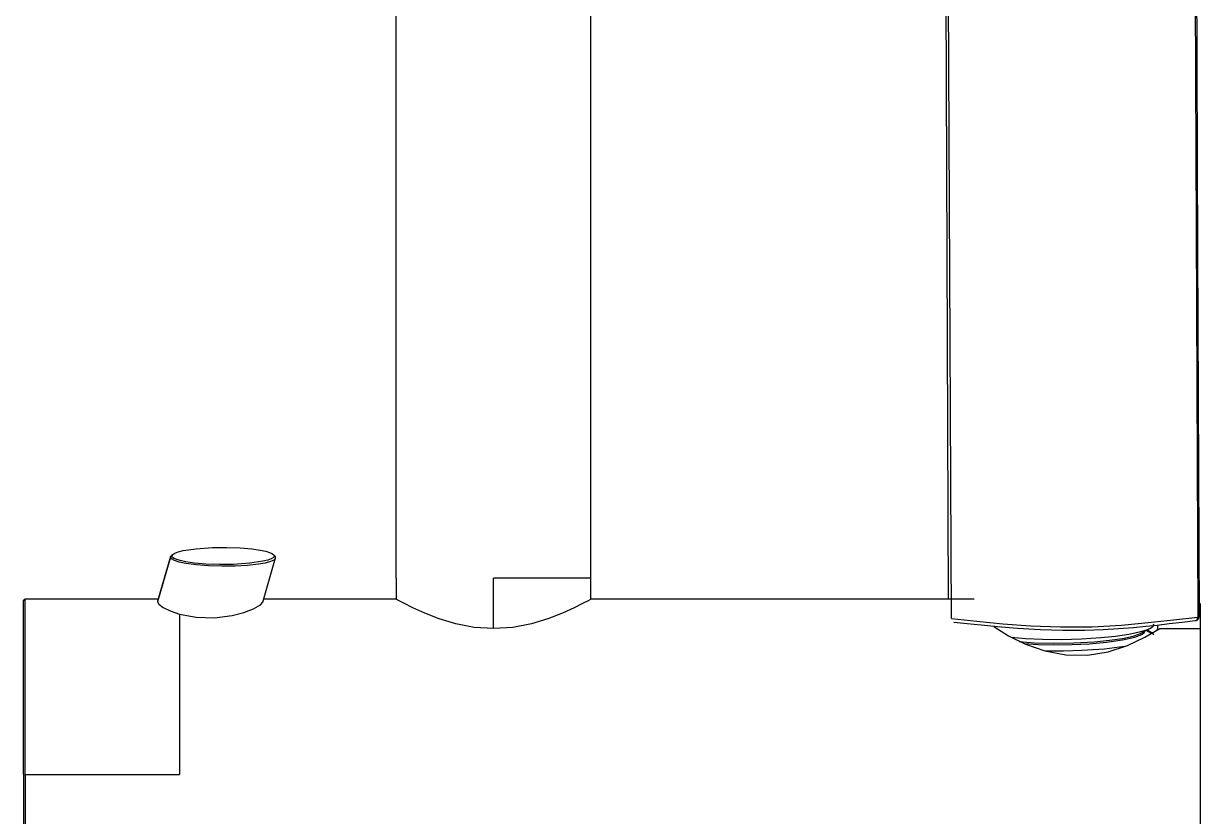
# Model space of a CAD drawing. Extents: x 5051 to 8526, y -300 to 2247.
# Drawn here: x 5931.2 to 6082.2, y 1051.5 to 1153.2 of the extents above; entities that cross this region are included whole.
import ezdxf

# ---------------------------------------------------------------- set-up
doc = ezdxf.new("R2010")
doc.units = 0
doc.header["$LTSCALE"] = 4
doc.header["$MEASUREMENT"] = 0
doc.layers.add('1', color=7, linetype='CONTINUOUS', true_color=0xffffff)

msp = doc.modelspace()

# ---------------------------------------------------------------- linework, layer by layer
at = {"layer": '1', "color": 7, "linetype": 'Continuous'}
for p, q in [((5979.04, 1082.05), (5979.04, 1217.39)), ((6004.04, 1082.05), (6004.04, 1217.39)), ((6049.92, 1079.39), (6049.46, 1185.68)), ((6050.27, 1076.88), (6049.81, 1183.48)), ((6081.43, 1183.67), (6081.89, 1077.07)), ((5950.09, 1084.77), (5948.43, 1079.04)), ((5950.1, 1084.83), (5948.44, 1079.1)), ((5961.94, 1078.98), (5963.59, 1084.66)), ((5979.04, 1082.05), (5979.04, 1079.39)), ((6004.04, 1082.05), (5991.54, 1082.05)), ((5991.54, 1075.59), (5991.54, 1082.05)), ((6004.04, 1079.39), (6004.04, 1082.05)), ((5931.25, 1056.89), (5931.25, 1079.19)), ((5931.45, 1056.89), (5931.45, 1079.39)), ((5948.52, 1079.39), (5931.45, 1079.39)), ((5979.04, 1079.39), (5962.06, 1079.39)), ((6053.21, 1079.39), (6004.04, 1079.39)), ((6082.23, 1078.76), (6082.06, 1078.76)), ((6082.23, 1075.63), (6082.23, 1078.76)), ((5951.25, 1077.46), (5951.25, 1056.89)), ((6055.76, 1075.97), (6055.76, 1075.87)), ((6077, 1075.63), (6082.23, 1075.63)), ((6082.23, 1035.01), (6082.23, 1075.63)), ((5931.25, 1056.89), (5931.25, 1034.59)), ((5931.25, 1056.89), (5931.45, 1056.89)), ((5931.45, 1056.89), (5951.25, 1056.89)), ((5931.45, 1056.89), (5931.45, 1034.39))]:
    msp.add_line(p, q, dxfattribs=at)
for points in [[(6081.62, 1183.69, 0), (6081.87, 1124.01, 0), (6082.07, 1077.12, 0)], [(5950.29, 1084.91, 0), (5950.38, 1085.1, 0), (5950.65, 1085.27, 0), (5951.1, 1085.44, 0), (5951.72, 1085.6, 0), (5953.39, 1085.84, 0), (5955.48, 1085.99, 0), (5957.28, 1086.01, 0), (5959.04, 1085.95, 0), (5960.52, 1085.82, 0), (5961.6, 1085.67, 0), (5962.35, 1085.51, 0), (5962.78, 1085.38, 0), (5963.08, 1085.25, 0), (5963.3, 1085.09, 0), (5963.39, 1084.91, 0)], [(5950.29, 1084.91, 0), (5950.28, 1084.91, 0), (5950.28, 1084.91, 0), (5950.27, 1084.91, 0), (5950.27, 1084.91, 0), (5950.26, 1084.91, 0), (5950.26, 1084.91, 0), (5950.25, 1084.91, 0), (5950.25, 1084.91, 0), (5950.24, 1084.91, 0), (5950.24, 1084.91, 0), (5950.23, 1084.91, 0), (5950.23, 1084.91, 0), (5950.22, 1084.9, 0), (5950.22, 1084.9, 0), (5950.21, 1084.9, 0), (5950.21, 1084.9, 0), (5950.2, 1084.9, 0), (5950.2, 1084.89, 0), (5950.19, 1084.89, 0), (5950.19, 1084.89, 0), (5950.18, 1084.89, 0), (5950.18, 1084.88, 0), (5950.17, 1084.88, 0), (5950.17, 1084.88, 0), (5950.17, 1084.88, 0), (5950.16, 1084.87, 0), (5950.16, 1084.87, 0), (5950.15, 1084.87, 0), (5950.15, 1084.86, 0), (5950.15, 1084.86, 0), (5950.14, 1084.86, 0), (5950.14, 1084.85, 0), (5950.14, 1084.85, 0), (5950.13, 1084.84, 0), (5950.13, 1084.84, 0), (5950.13, 1084.84, 0), (5950.12, 1084.83, 0), (5950.12, 1084.83, 0), (5950.12, 1084.82, 0), (5950.11, 1084.82, 0), (5950.11, 1084.81, 0), (5950.11, 1084.81, 0), (5950.11, 1084.81, 0), (5950.1, 1084.8, 0), (5950.1, 1084.8, 0), (5950.1, 1084.79, 0), (5950.1, 1084.79, 0), (5950.1, 1084.78, 0), (5950.1, 1084.78, 0), (5950.09, 1084.77, 0)], [(5950.09, 1084.77, 0), (5950.1, 1084.8, 0), (5950.1, 1084.83, 0)], [(5963.57, 1084.61, 0), (5963.34, 1084.37, 0), (5962.94, 1084.19, 0), (5962.26, 1084, 0), (5961.39, 1083.85, 0), (5959.98, 1083.69, 0), (5958.38, 1083.61, 0), (5956.68, 1083.59, 0), (5954.99, 1083.65, 0), (5953.42, 1083.77, 0), (5952.05, 1083.96, 0), (5951.23, 1084.14, 0), (5950.61, 1084.34, 0), (5950.22, 1084.55, 0), (5950.09, 1084.77, 0)], [(5950.26, 1085.02, 0), (5950.35, 1085.08, 0), (5950.43, 1085.12, 0)], [(5963.39, 1084.91, 0), (5963.3, 1084.73, 0), (5963.03, 1084.56, 0), (5962.58, 1084.39, 0), (5961.96, 1084.23, 0), (5960.29, 1083.99, 0), (5958.2, 1083.84, 0), (5956.4, 1083.82, 0), (5954.64, 1083.88, 0), (5953.16, 1084.01, 0), (5952.08, 1084.16, 0), (5951.33, 1084.32, 0), (5950.9, 1084.45, 0), (5950.59, 1084.58, 0), (5950.37, 1084.74, 0), (5950.29, 1084.91, 0)], [(5963.58, 1084.66, 0), (5963.58, 1084.67, 0), (5963.59, 1084.68, 0), (5963.59, 1084.69, 0), (5963.59, 1084.69, 0), (5963.59, 1084.7, 0), (5963.59, 1084.71, 0), (5963.59, 1084.71, 0), (5963.59, 1084.72, 0), (5963.59, 1084.73, 0), (5963.59, 1084.74, 0), (5963.59, 1084.74, 0), (5963.59, 1084.75, 0), (5963.59, 1084.76, 0), (5963.58, 1084.76, 0), (5963.58, 1084.77, 0), (5963.58, 1084.78, 0), (5963.58, 1084.79, 0), (5963.58, 1084.79, 0), (5963.57, 1084.8, 0), (5963.57, 1084.81, 0), (5963.57, 1084.81, 0), (5963.56, 1084.82, 0), (5963.56, 1084.82, 0), (5963.55, 1084.83, 0), (5963.55, 1084.84, 0), (5963.55, 1084.84, 0), (5963.54, 1084.85, 0), (5963.54, 1084.85, 0), (5963.53, 1084.86, 0), (5963.52, 1084.86, 0), (5963.52, 1084.87, 0), (5963.51, 1084.87, 0), (5963.51, 1084.88, 0), (5963.5, 1084.88, 0), (5963.5, 1084.89, 0), (5963.49, 1084.89, 0), (5963.48, 1084.89, 0), (5963.48, 1084.9, 0), (5963.47, 1084.9, 0), (5963.46, 1084.9, 0), (5963.46, 1084.9, 0), (5963.45, 1084.91, 0), (5963.44, 1084.91, 0), (5963.43, 1084.91, 0), (5963.43, 1084.91, 0), (5963.42, 1084.91, 0), (5963.41, 1084.91, 0), (5963.4, 1084.91, 0), (5963.4, 1084.91, 0), (5963.39, 1084.91, 0)], [(5948.44, 1079.1, 0), (5948.43, 1079.07, 0), (5948.43, 1079.04, 0)], [(5948.43, 1079.04, 0), (5948.62, 1078.72, 0), (5949.17, 1078.31, 0), (5950.06, 1077.87, 0), (5951.25, 1077.46, 0)], [(5951.25, 1077.46, 0), (5953.4, 1077.05, 0), (5955.76, 1076.99, 0), (5958.03, 1077.29, 0), (5959.52, 1077.67, 0), (5960.74, 1078.13, 0), (5961.65, 1078.65, 0), (5961.94, 1078.99, 0)], [(5991.54, 1075.59, 0), (5989.06, 1075.76, 0), (5986.7, 1076.21, 0), (5984.57, 1076.85, 0), (5982.72, 1077.57, 0), (5981.18, 1078.27, 0), (5980.03, 1078.85, 0), (5979.43, 1079.17, 0), (5979.11, 1079.35, 0), (5979.05, 1079.38, 0), (5979.04, 1079.39, 0), (5979.04, 1079.39, 0), (5979.04, 1079.39, 0), (5979.04, 1079.39, 0)], [(6004.04, 1079.39, 0), (6004.04, 1079.39, 0), (6004.04, 1079.39, 0), (6004.04, 1079.39, 0), (6004.04, 1079.38, 0), (6003.98, 1079.35, 0), (6003.66, 1079.17, 0), (6003.06, 1078.86, 0), (6001.9, 1078.27, 0), (6000.37, 1077.57, 0), (5998.51, 1076.85, 0), (5996.39, 1076.21, 0), (5994.03, 1075.76, 0), (5991.54, 1075.59, 0)], [(6050.27, 1076.88, 0), (6053.52, 1076.54, 0), (6056.86, 1076.23, 0), (6060.42, 1075.97, 0), (6064.29, 1075.81, 0), (6068.35, 1075.84, 0), (6072.12, 1076.05, 0), (6075.54, 1076.36, 0), (6078.76, 1076.71, 0), (6081.89, 1077.07, 0)], [(6050.58, 1076.44, 0), (6052.31, 1076.26, 0), (6054.1, 1076.08, 0), (6056.21, 1075.88, 0), (6058.74, 1075.67, 0), (6061.67, 1075.48, 0), (6064.59, 1075.38, 0), (6067.34, 1075.39, 0), (6069.73, 1075.48, 0), (6071.7, 1075.6, 0), (6073.62, 1075.76, 0), (6075.21, 1075.91, 0), (6076.68, 1076.06, 0), (6078.23, 1076.24, 0), (6079.9, 1076.43, 0), (6081.57, 1076.62, 0)], [(6081.57, 1076.62, 0), (6081.58, 1076.62, 0), (6081.58, 1076.62, 0), (6081.58, 1076.62, 0), (6081.58, 1076.62, 0), (6081.58, 1076.62, 0), (6081.58, 1076.62, 0), (6081.58, 1076.62, 0), (6081.58, 1076.62, 0), (6081.58, 1076.62, 0), (6081.59, 1076.62, 0), (6081.59, 1076.62, 0), (6081.59, 1076.62, 0), (6081.59, 1076.62, 0), (6081.59, 1076.62, 0), (6081.59, 1076.62, 0), (6081.59, 1076.62, 0), (6081.59, 1076.62, 0), (6081.59, 1076.62, 0), (6081.6, 1076.62, 0), (6081.6, 1076.62, 0), (6081.6, 1076.62, 0), (6081.6, 1076.62, 0), (6081.6, 1076.62, 0), (6081.6, 1076.62, 0), (6081.6, 1076.62, 0), (6081.6, 1076.62, 0), (6081.6, 1076.62, 0), (6081.61, 1076.62, 0), (6081.61, 1076.62, 0), (6081.61, 1076.62, 0), (6081.61, 1076.62, 0), (6081.61, 1076.62, 0), (6081.61, 1076.62, 0), (6081.61, 1076.62, 0), (6081.61, 1076.62, 0), (6081.62, 1076.62, 0), (6081.62, 1076.62, 0), (6081.62, 1076.62, 0), (6081.62, 1076.62, 0), (6081.62, 1076.62, 0), (6081.62, 1076.62, 0), (6081.62, 1076.62, 0), (6081.62, 1076.62, 0), (6081.62, 1076.62, 0), (6081.63, 1076.62, 0), (6081.63, 1076.62, 0), (6081.63, 1076.62, 0), (6081.63, 1076.62, 0), (6081.63, 1076.62, 0), (6081.63, 1076.62, 0)], [(6081.63, 1076.62, 0), (6081.64, 1076.62, 0), (6081.65, 1076.63, 0), (6081.66, 1076.63, 0), (6081.66, 1076.63, 0), (6081.67, 1076.63, 0), (6081.68, 1076.64, 0), (6081.69, 1076.64, 0), (6081.7, 1076.64, 0), (6081.71, 1076.65, 0), (6081.71, 1076.65, 0), (6081.72, 1076.66, 0), (6081.73, 1076.66, 0), (6081.74, 1076.67, 0), (6081.74, 1076.67, 0), (6081.75, 1076.68, 0), (6081.76, 1076.69, 0), (6081.77, 1076.69, 0), (6081.77, 1076.7, 0), (6081.78, 1076.71, 0), (6081.79, 1076.72, 0), (6081.79, 1076.73, 0), (6081.8, 1076.73, 0), (6081.8, 1076.74, 0), (6081.81, 1076.75, 0), (6081.82, 1076.76, 0), (6081.82, 1076.77, 0), (6081.83, 1076.78, 0), (6081.83, 1076.79, 0), (6081.84, 1076.8, 0), (6081.84, 1076.81, 0), (6081.85, 1076.82, 0), (6081.85, 1076.84, 0), (6081.85, 1076.85, 0), (6081.86, 1076.86, 0), (6081.86, 1076.87, 0), (6081.86, 1076.88, 0), (6081.87, 1076.89, 0), (6081.87, 1076.91, 0), (6081.87, 1076.92, 0), (6081.88, 1076.93, 0), (6081.88, 1076.95, 0), (6081.88, 1076.96, 0), (6081.88, 1076.97, 0), (6081.88, 1076.98, 0), (6081.88, 1077, 0), (6081.89, 1077.01, 0), (6081.89, 1077.03, 0), (6081.89, 1077.04, 0), (6081.89, 1077.05, 0), (6081.89, 1077.07, 0)], [(6081.89, 1077.07, 0), (6081.89, 1077.07, 0), (6081.9, 1077.07, 0), (6081.91, 1077.07, 0), (6081.91, 1077.07, 0), (6081.92, 1077.07, 0), (6081.93, 1077.07, 0), (6081.93, 1077.07, 0), (6081.94, 1077.07, 0), (6081.95, 1077.07, 0), (6081.95, 1077.08, 0), (6081.96, 1077.08, 0), (6081.96, 1077.08, 0), (6081.97, 1077.08, 0), (6081.97, 1077.08, 0), (6081.98, 1077.08, 0), (6081.98, 1077.08, 0), (6081.99, 1077.08, 0), (6081.99, 1077.08, 0), (6082, 1077.08, 0), (6082, 1077.09, 0), (6082.01, 1077.09, 0), (6082.01, 1077.09, 0), (6082.02, 1077.09, 0), (6082.02, 1077.09, 0), (6082.03, 1077.09, 0), (6082.03, 1077.09, 0), (6082.03, 1077.09, 0), (6082.04, 1077.1, 0), (6082.04, 1077.1, 0), (6082.04, 1077.1, 0), (6082.05, 1077.1, 0), (6082.05, 1077.1, 0), (6082.05, 1077.1, 0), (6082.05, 1077.1, 0), (6082.06, 1077.1, 0), (6082.06, 1077.1, 0), (6082.06, 1077.11, 0), (6082.06, 1077.11, 0), (6082.06, 1077.11, 0), (6082.06, 1077.11, 0), (6082.07, 1077.11, 0), (6082.07, 1077.11, 0), (6082.07, 1077.11, 0), (6082.07, 1077.11, 0), (6082.07, 1077.12, 0), (6082.07, 1077.12, 0), (6082.07, 1077.12, 0), (6082.07, 1077.12, 0), (6082.07, 1077.12, 0), (6082.07, 1077.12, 0)], [(6055.73, 1075.87, 0), (6057.61, 1074.69, 0), (6059.8, 1073.61, 0), (6062.28, 1072.74, 0), (6064.96, 1072.23, 0), (6067.74, 1072.2, 0), (6070.4, 1072.63, 0), (6072.88, 1073.43, 0), (6075.09, 1074.48, 0), (6077, 1075.63, 0)], [(6057.97, 1074.5, 0), (6059.78, 1074.33, 0), (6061.97, 1074.23, 0), (6064.41, 1074.22, 0), (6066.95, 1074.28, 0), (6069.43, 1074.44, 0), (6071.35, 1074.64, 0), (6073.03, 1074.88, 0), (6074.41, 1075.18, 0), (6075.22, 1075.41, 0), (6075.8, 1075.67, 0), (6076.15, 1075.93, 0), (6076.25, 1076.2, 0)], [(6059.6, 1073.68, 0), (6061.4, 1073.56, 0), (6063.5, 1073.52, 0), (6065.75, 1073.55, 0), (6068.01, 1073.66, 0), (6070.16, 1073.85, 0), (6072.21, 1074.14, 0), (6073.79, 1074.5, 0), (6074.7, 1074.85, 0), (6075.06, 1075.15, 0)], [(6074.55, 1074.97, 0), (6075.15, 1075.31, 0), (6075.63, 1075.58, 0)], [(6075.06, 1075.15, 0), (6075.06, 1075.21, 0), (6075.06, 1075.26, 0)], [(6075.94, 1074.98, 0), (6075.55, 1075.2, 0), (6075.25, 1075.37, 0)], [(6075.52, 1075.36, 0), (6075.38, 1075.44, 0)], [(6075.42, 1075.41, 0), (6076, 1075.09, 0), (6076.22, 1074.82, 0)], [(6076.72, 1075.44, 0), (6076.75, 1075.79, 0), (6076.77, 1076.07, 0)], [(6058.98, 1073.94, 0), (6060.96, 1073.78, 0), (6063.37, 1073.72, 0), (6066, 1073.76, 0), (6068.64, 1073.91, 0), (6070.56, 1074.1, 0), (6072.24, 1074.34, 0), (6073.59, 1074.64, 0), (6074.55, 1074.97, 0)], [(6072.49, 1073.3, 0), (6069.93, 1072.98, 0), (6067.03, 1072.79, 0), (6064.67, 1072.72, 0), (6062.4, 1072.72, 0)]]:
    msp.add_polyline3d(points, dxfattribs=at)
for centre, radius, start, end in [((5931.45, 1079.19), 0.2, 90, 180), ((6081.57, 1077.12), 0.5, 276.7436, 0.2452)]:
    msp.add_arc(centre, radius, start, end, dxfattribs=at)

doc.saveas('drawing.dxf')
